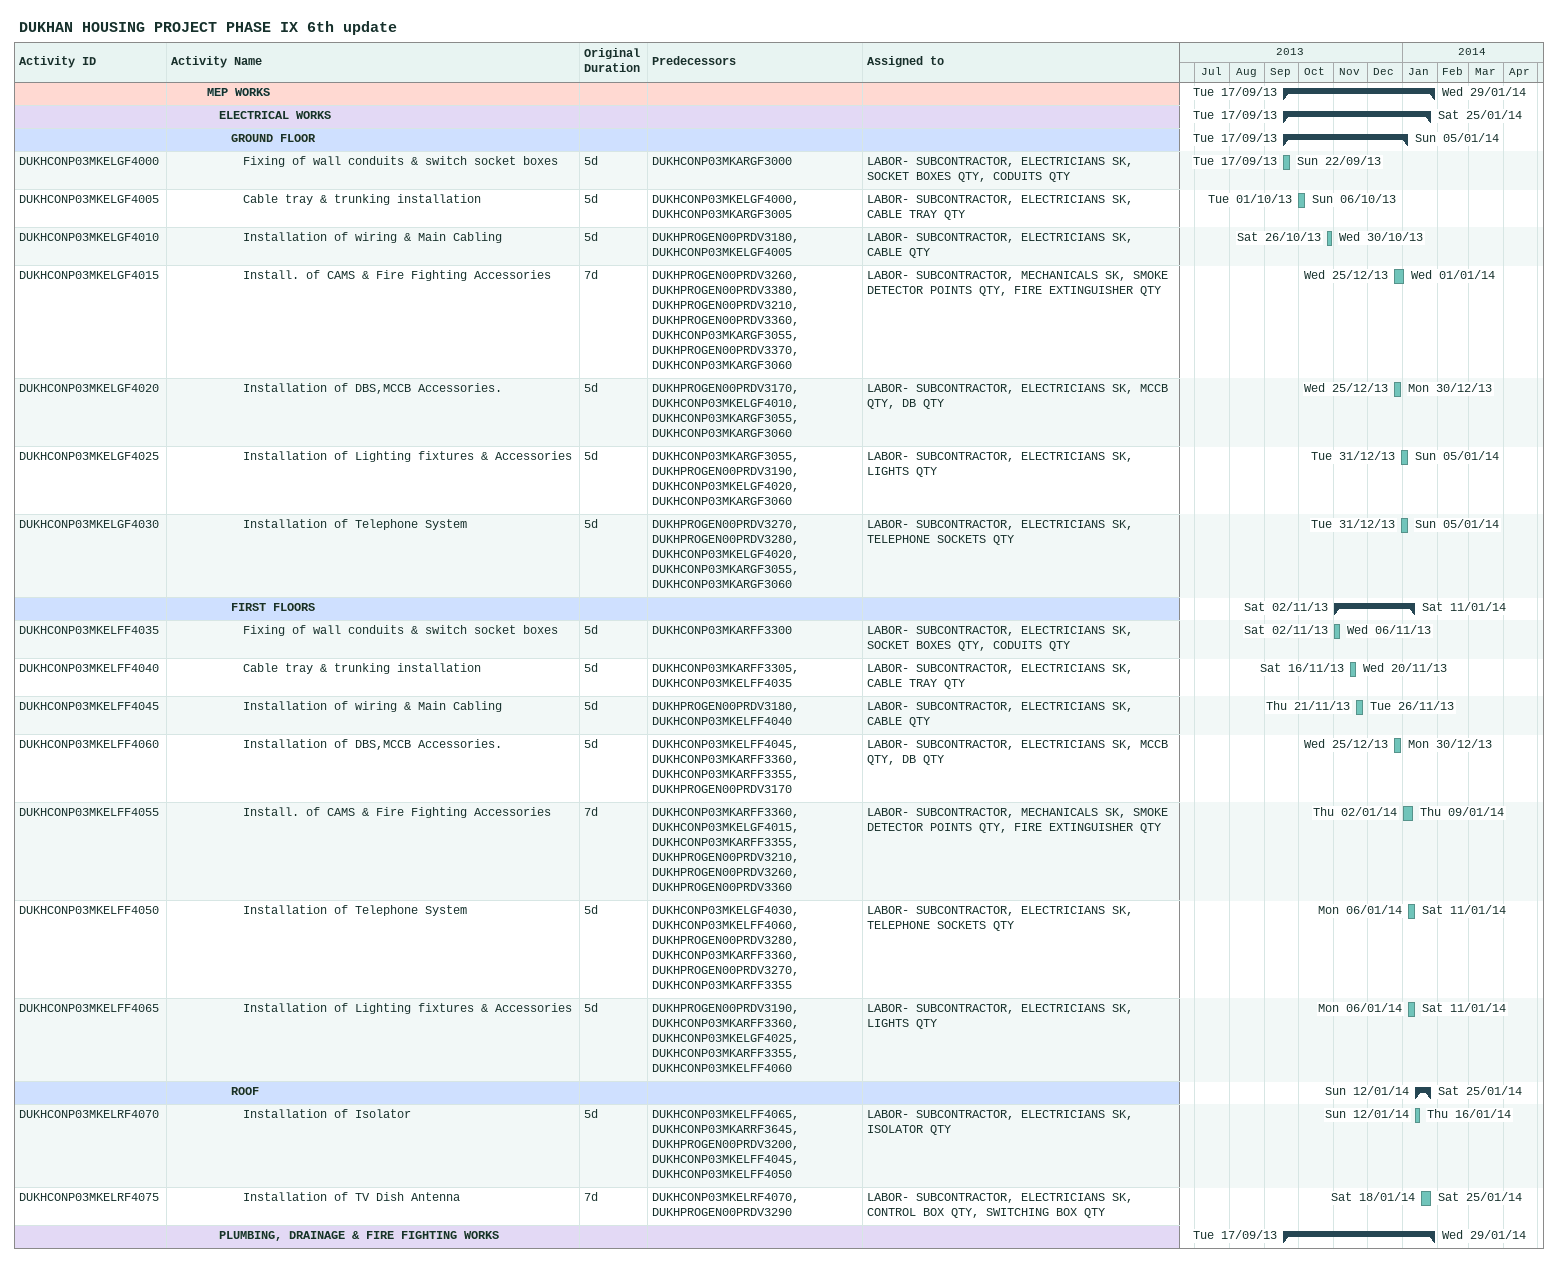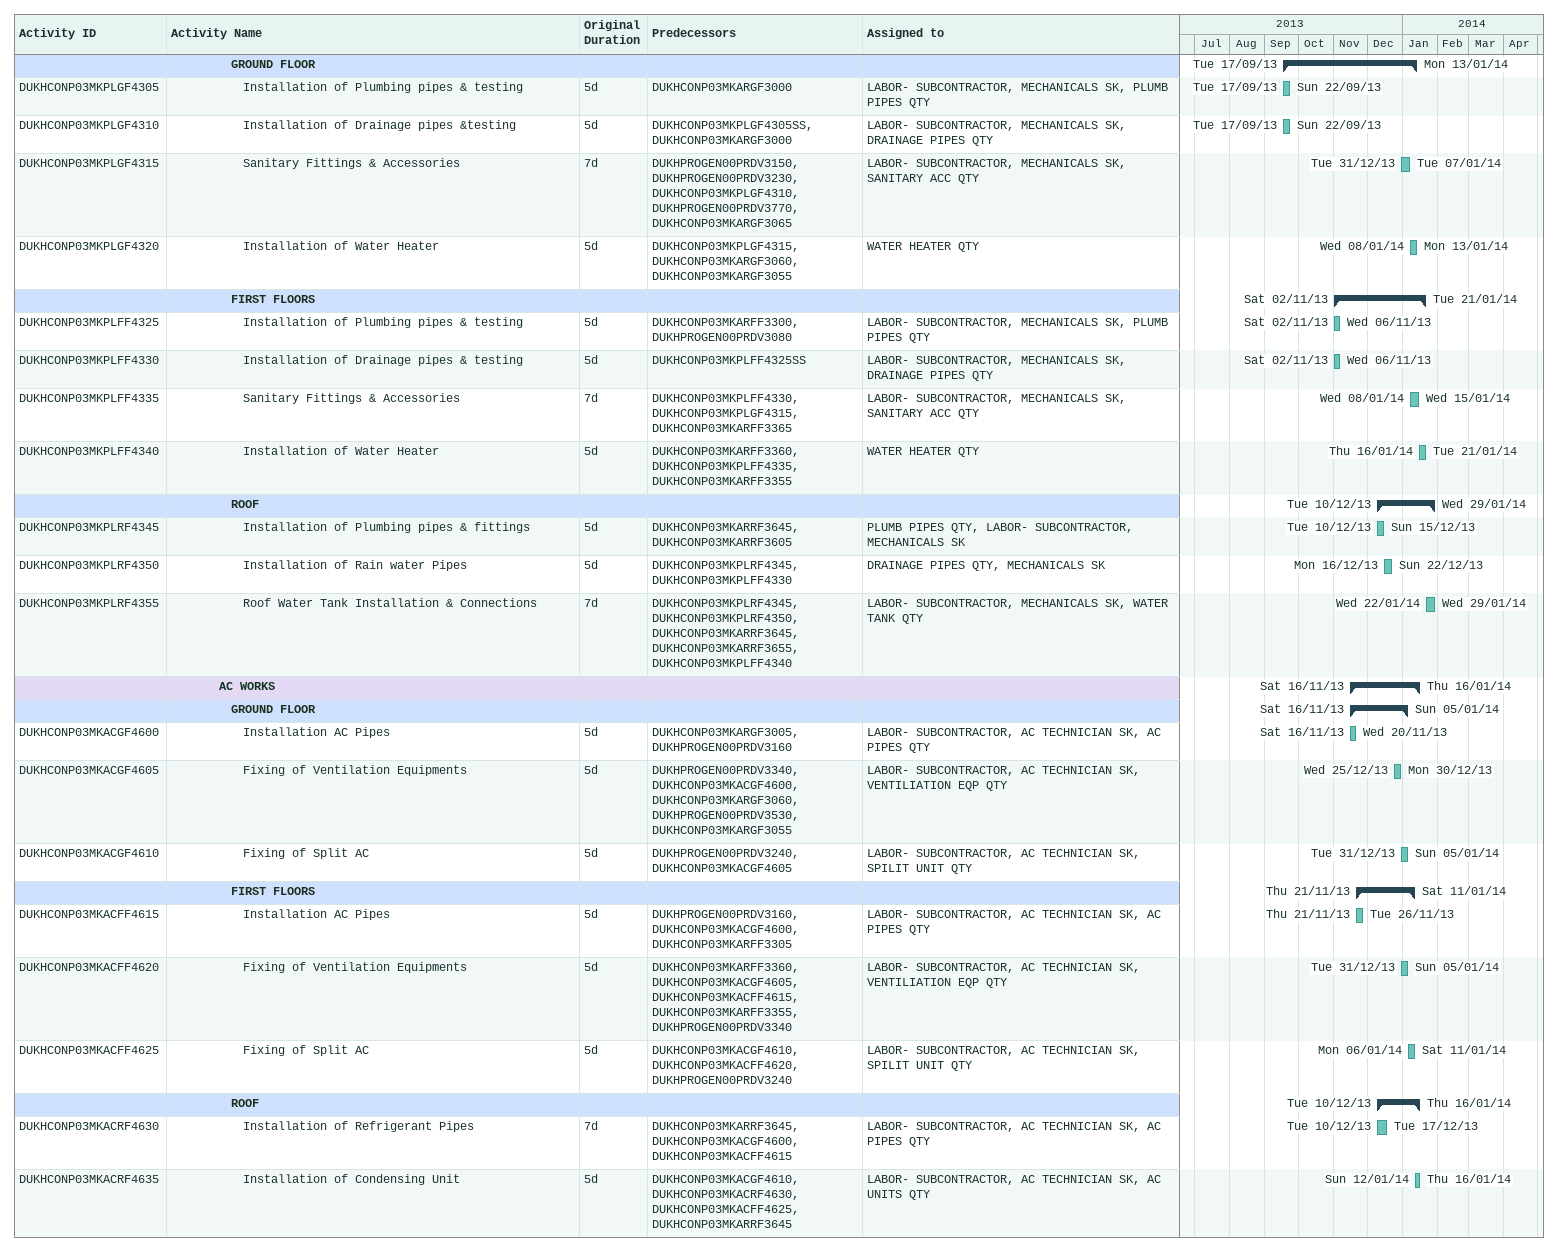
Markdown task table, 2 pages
DUKHAN HOUSING PROJECT PHASE IX 6th update

| ID | Level | Task | Original duration | Start | Finish | Predecessors | Resources |
|---|---|---|---|---|---|---|---|
|  | 4 | **MEP WORKS** |  | 2013-09-17 | 2014-01-29 |  |  |
|  | 5 | **ELECTRICAL WORKS** |  | 2013-09-17 | 2014-01-25 |  |  |
|  | 6 | **GROUND FLOOR** |  | 2013-09-17 | 2014-01-05 |  |  |
| DUKHCONP03MKELGF4000 | 7 | Fixing of wall conduits & switch socket boxes | 5d | 2013-09-17 | 2013-09-22 | DUKHCONP03MKARGF3000 | LABOR- SUBCONTRACTOR, ELECTRICIANS SK, SOCKET BOXES QTY, CODUITS QTY |
| DUKHCONP03MKELGF4005 | 7 | Cable tray & trunking installation | 5d | 2013-10-01 | 2013-10-06 | DUKHCONP03MKELGF4000, DUKHCONP03MKARGF3005 | LABOR- SUBCONTRACTOR, ELECTRICIANS SK, CABLE TRAY QTY |
| DUKHCONP03MKELGF4010 | 7 | Installation of wiring & Main Cabling | 5d | 2013-10-26 | 2013-10-30 | DUKHPROGEN00PRDV3180, DUKHCONP03MKELGF4005 | LABOR- SUBCONTRACTOR, ELECTRICIANS SK, CABLE QTY |
| DUKHCONP03MKELGF4015 | 7 | Install. of CAMS & Fire Fighting Accessories | 7d | 2013-12-25 | 2014-01-01 | DUKHPROGEN00PRDV3260, DUKHPROGEN00PRDV3380, DUKHPROGEN00PRDV3210, DUKHPROGEN00PRDV3360, DUKHCONP03MKARGF3055, DUKHPROGEN00PRDV3370, DUKHCONP03MKARGF3060 | LABOR- SUBCONTRACTOR, MECHANICALS SK, SMOKE DETECTOR POINTS QTY, FIRE EXTINGUISHER QTY |
| DUKHCONP03MKELGF4020 | 7 | Installation of DBS,MCCB Accessories. | 5d | 2013-12-25 | 2013-12-30 | DUKHPROGEN00PRDV3170, DUKHCONP03MKELGF4010, DUKHCONP03MKARGF3055, DUKHCONP03MKARGF3060 | LABOR- SUBCONTRACTOR, ELECTRICIANS SK, MCCB QTY, DB QTY |
| DUKHCONP03MKELGF4025 | 7 | Installation of Lighting fixtures & Accessories | 5d | 2013-12-31 | 2014-01-05 | DUKHCONP03MKARGF3055, DUKHPROGEN00PRDV3190, DUKHCONP03MKELGF4020, DUKHCONP03MKARGF3060 | LABOR- SUBCONTRACTOR, ELECTRICIANS SK, LIGHTS QTY |
| DUKHCONP03MKELGF4030 | 7 | Installation of Telephone System | 5d | 2013-12-31 | 2014-01-05 | DUKHPROGEN00PRDV3270, DUKHPROGEN00PRDV3280, DUKHCONP03MKELGF4020, DUKHCONP03MKARGF3055, DUKHCONP03MKARGF3060 | LABOR- SUBCONTRACTOR, ELECTRICIANS SK, TELEPHONE SOCKETS QTY |
|  | 6 | **FIRST FLOORS** |  | 2013-11-02 | 2014-01-11 |  |  |
| DUKHCONP03MKELFF4035 | 7 | Fixing of wall conduits & switch socket boxes | 5d | 2013-11-02 | 2013-11-06 | DUKHCONP03MKARFF3300 | LABOR- SUBCONTRACTOR, ELECTRICIANS SK, SOCKET BOXES QTY, CODUITS QTY |
| DUKHCONP03MKELFF4040 | 7 | Cable tray & trunking installation | 5d | 2013-11-16 | 2013-11-20 | DUKHCONP03MKARFF3305, DUKHCONP03MKELFF4035 | LABOR- SUBCONTRACTOR, ELECTRICIANS SK, CABLE TRAY QTY |
| DUKHCONP03MKELFF4045 | 7 | Installation of wiring & Main Cabling | 5d | 2013-11-21 | 2013-11-26 | DUKHPROGEN00PRDV3180, DUKHCONP03MKELFF4040 | LABOR- SUBCONTRACTOR, ELECTRICIANS SK, CABLE QTY |
| DUKHCONP03MKELFF4060 | 7 | Installation of DBS,MCCB Accessories. | 5d | 2013-12-25 | 2013-12-30 | DUKHCONP03MKELFF4045, DUKHCONP03MKARFF3360, DUKHCONP03MKARFF3355, DUKHPROGEN00PRDV3170 | LABOR- SUBCONTRACTOR, ELECTRICIANS SK, MCCB QTY, DB QTY |
| DUKHCONP03MKELFF4055 | 7 | Install. of CAMS & Fire Fighting Accessories | 7d | 2014-01-02 | 2014-01-09 | DUKHCONP03MKARFF3360, DUKHCONP03MKELGF4015, DUKHCONP03MKARFF3355, DUKHPROGEN00PRDV3210, DUKHPROGEN00PRDV3260, DUKHPROGEN00PRDV3360 | LABOR- SUBCONTRACTOR, MECHANICALS SK, SMOKE DETECTOR POINTS QTY, FIRE EXTINGUISHER QTY |
| DUKHCONP03MKELFF4050 | 7 | Installation of Telephone System | 5d | 2014-01-06 | 2014-01-11 | DUKHCONP03MKELGF4030, DUKHCONP03MKELFF4060, DUKHPROGEN00PRDV3280, DUKHCONP03MKARFF3360, DUKHPROGEN00PRDV3270, DUKHCONP03MKARFF3355 | LABOR- SUBCONTRACTOR, ELECTRICIANS SK, TELEPHONE SOCKETS QTY |
| DUKHCONP03MKELFF4065 | 7 | Installation of Lighting fixtures & Accessories | 5d | 2014-01-06 | 2014-01-11 | DUKHPROGEN00PRDV3190, DUKHCONP03MKARFF3360, DUKHCONP03MKELGF4025, DUKHCONP03MKARFF3355, DUKHCONP03MKELFF4060 | LABOR- SUBCONTRACTOR, ELECTRICIANS SK, LIGHTS QTY |
|  | 6 | **ROOF** |  | 2014-01-12 | 2014-01-25 |  |  |
| DUKHCONP03MKELRF4070 | 7 | Installation of Isolator | 5d | 2014-01-12 | 2014-01-16 | DUKHCONP03MKELFF4065, DUKHCONP03MKARRF3645, DUKHPROGEN00PRDV3200, DUKHCONP03MKELFF4045, DUKHCONP03MKELFF4050 | LABOR- SUBCONTRACTOR, ELECTRICIANS SK, ISOLATOR QTY |
| DUKHCONP03MKELRF4075 | 7 | Installation of TV Dish Antenna | 7d | 2014-01-18 | 2014-01-25 | DUKHCONP03MKELRF4070, DUKHPROGEN00PRDV3290 | LABOR- SUBCONTRACTOR, ELECTRICIANS SK, CONTROL BOX QTY, SWITCHING BOX QTY |
|  | 5 | **PLUMBING, DRAINAGE & FIRE FIGHTING WORKS** |  | 2013-09-17 | 2014-01-29 |  |  |
|  | 6 | **GROUND FLOOR** |  | 2013-09-17 | 2014-01-13 |  |  |
| DUKHCONP03MKPLGF4305 | 7 | Installation of Plumbing pipes & testing | 5d | 2013-09-17 | 2013-09-22 | DUKHCONP03MKARGF3000 | LABOR- SUBCONTRACTOR, MECHANICALS SK, PLUMB PIPES QTY |
| DUKHCONP03MKPLGF4310 | 7 | Installation of Drainage pipes &testing | 5d | 2013-09-17 | 2013-09-22 | DUKHCONP03MKPLGF4305SS, DUKHCONP03MKARGF3000 | LABOR- SUBCONTRACTOR, MECHANICALS SK, DRAINAGE PIPES QTY |
| DUKHCONP03MKPLGF4315 | 7 | Sanitary Fittings & Accessories | 7d | 2013-12-31 | 2014-01-07 | DUKHPROGEN00PRDV3150, DUKHPROGEN00PRDV3230, DUKHCONP03MKPLGF4310, DUKHPROGEN00PRDV3770, DUKHCONP03MKARGF3065 | LABOR- SUBCONTRACTOR, MECHANICALS SK, SANITARY ACC QTY |
| DUKHCONP03MKPLGF4320 | 7 | Installation of Water Heater | 5d | 2014-01-08 | 2014-01-13 | DUKHCONP03MKPLGF4315, DUKHCONP03MKARGF3060, DUKHCONP03MKARGF3055 | WATER HEATER QTY |
|  | 6 | **FIRST FLOORS** |  | 2013-11-02 | 2014-01-21 |  |  |
| DUKHCONP03MKPLFF4325 | 7 | Installation of Plumbing pipes & testing | 5d | 2013-11-02 | 2013-11-06 | DUKHCONP03MKARFF3300, DUKHPROGEN00PRDV3080 | LABOR- SUBCONTRACTOR, MECHANICALS SK, PLUMB PIPES QTY |
| DUKHCONP03MKPLFF4330 | 7 | Installation of Drainage pipes & testing | 5d | 2013-11-02 | 2013-11-06 | DUKHCONP03MKPLFF4325SS | LABOR- SUBCONTRACTOR, MECHANICALS SK, DRAINAGE PIPES QTY |
| DUKHCONP03MKPLFF4335 | 7 | Sanitary Fittings & Accessories | 7d | 2014-01-08 | 2014-01-15 | DUKHCONP03MKPLFF4330, DUKHCONP03MKPLGF4315, DUKHCONP03MKARFF3365 | LABOR- SUBCONTRACTOR, MECHANICALS SK, SANITARY ACC QTY |
| DUKHCONP03MKPLFF4340 | 7 | Installation of Water Heater | 5d | 2014-01-16 | 2014-01-21 | DUKHCONP03MKARFF3360, DUKHCONP03MKPLFF4335, DUKHCONP03MKARFF3355 | WATER HEATER QTY |
|  | 6 | **ROOF** |  | 2013-12-10 | 2014-01-29 |  |  |
| DUKHCONP03MKPLRF4345 | 7 | Installation of Plumbing pipes & fittings | 5d | 2013-12-10 | 2013-12-15 | DUKHCONP03MKARRF3645, DUKHCONP03MKARRF3605 | PLUMB PIPES QTY, LABOR- SUBCONTRACTOR, MECHANICALS SK |
| DUKHCONP03MKPLRF4350 | 7 | Installation of Rain water Pipes | 5d | 2013-12-16 | 2013-12-22 | DUKHCONP03MKPLRF4345, DUKHCONP03MKPLFF4330 | DRAINAGE PIPES QTY, MECHANICALS SK |
| DUKHCONP03MKPLRF4355 | 7 | Roof Water Tank Installation & Connections | 7d | 2014-01-22 | 2014-01-29 | DUKHCONP03MKPLRF4345, DUKHCONP03MKPLRF4350, DUKHCONP03MKARRF3645, DUKHCONP03MKARRF3655, DUKHCONP03MKPLFF4340 | LABOR- SUBCONTRACTOR, MECHANICALS SK, WATER TANK QTY |
|  | 5 | **AC WORKS** |  | 2013-11-16 | 2014-01-16 |  |  |
|  | 6 | **GROUND FLOOR** |  | 2013-11-16 | 2014-01-05 |  |  |
| DUKHCONP03MKACGF4600 | 7 | Installation AC Pipes | 5d | 2013-11-16 | 2013-11-20 | DUKHCONP03MKARGF3005, DUKHPROGEN00PRDV3160 | LABOR- SUBCONTRACTOR, AC TECHNICIAN SK, AC PIPES QTY |
| DUKHCONP03MKACGF4605 | 7 | Fixing of Ventilation Equipments | 5d | 2013-12-25 | 2013-12-30 | DUKHPROGEN00PRDV3340, DUKHCONP03MKACGF4600, DUKHCONP03MKARGF3060, DUKHPROGEN00PRDV3530, DUKHCONP03MKARGF3055 | LABOR- SUBCONTRACTOR, AC TECHNICIAN SK, VENTILIATION EQP QTY |
| DUKHCONP03MKACGF4610 | 7 | Fixing of Split AC | 5d | 2013-12-31 | 2014-01-05 | DUKHPROGEN00PRDV3240, DUKHCONP03MKACGF4605 | LABOR- SUBCONTRACTOR, AC TECHNICIAN SK, SPILIT UNIT QTY |
|  | 6 | **FIRST FLOORS** |  | 2013-11-21 | 2014-01-11 |  |  |
| DUKHCONP03MKACFF4615 | 7 | Installation AC Pipes | 5d | 2013-11-21 | 2013-11-26 | DUKHPROGEN00PRDV3160, DUKHCONP03MKACGF4600, DUKHCONP03MKARFF3305 | LABOR- SUBCONTRACTOR, AC TECHNICIAN SK, AC PIPES QTY |
| DUKHCONP03MKACFF4620 | 7 | Fixing of Ventilation Equipments | 5d | 2013-12-31 | 2014-01-05 | DUKHCONP03MKARFF3360, DUKHCONP03MKACGF4605, DUKHCONP03MKACFF4615, DUKHCONP03MKARFF3355, DUKHPROGEN00PRDV3340 | LABOR- SUBCONTRACTOR, AC TECHNICIAN SK, VENTILIATION EQP QTY |
| DUKHCONP03MKACFF4625 | 7 | Fixing of Split AC | 5d | 2014-01-06 | 2014-01-11 | DUKHCONP03MKACGF4610, DUKHCONP03MKACFF4620, DUKHPROGEN00PRDV3240 | LABOR- SUBCONTRACTOR, AC TECHNICIAN SK, SPILIT UNIT QTY |
|  | 6 | **ROOF** |  | 2013-12-10 | 2014-01-16 |  |  |
| DUKHCONP03MKACRF4630 | 7 | Installation of Refrigerant Pipes | 7d | 2013-12-10 | 2013-12-17 | DUKHCONP03MKARRF3645, DUKHCONP03MKACGF4600, DUKHCONP03MKACFF4615 | LABOR- SUBCONTRACTOR, AC TECHNICIAN SK, AC PIPES QTY |
| DUKHCONP03MKACRF4635 | 7 | Installation of Condensing Unit | 5d | 2014-01-12 | 2014-01-16 | DUKHCONP03MKACGF4610, DUKHCONP03MKACRF4630, DUKHCONP03MKACFF4625, DUKHCONP03MKARRF3645 | LABOR- SUBCONTRACTOR, AC TECHNICIAN SK, AC UNITS QTY |
